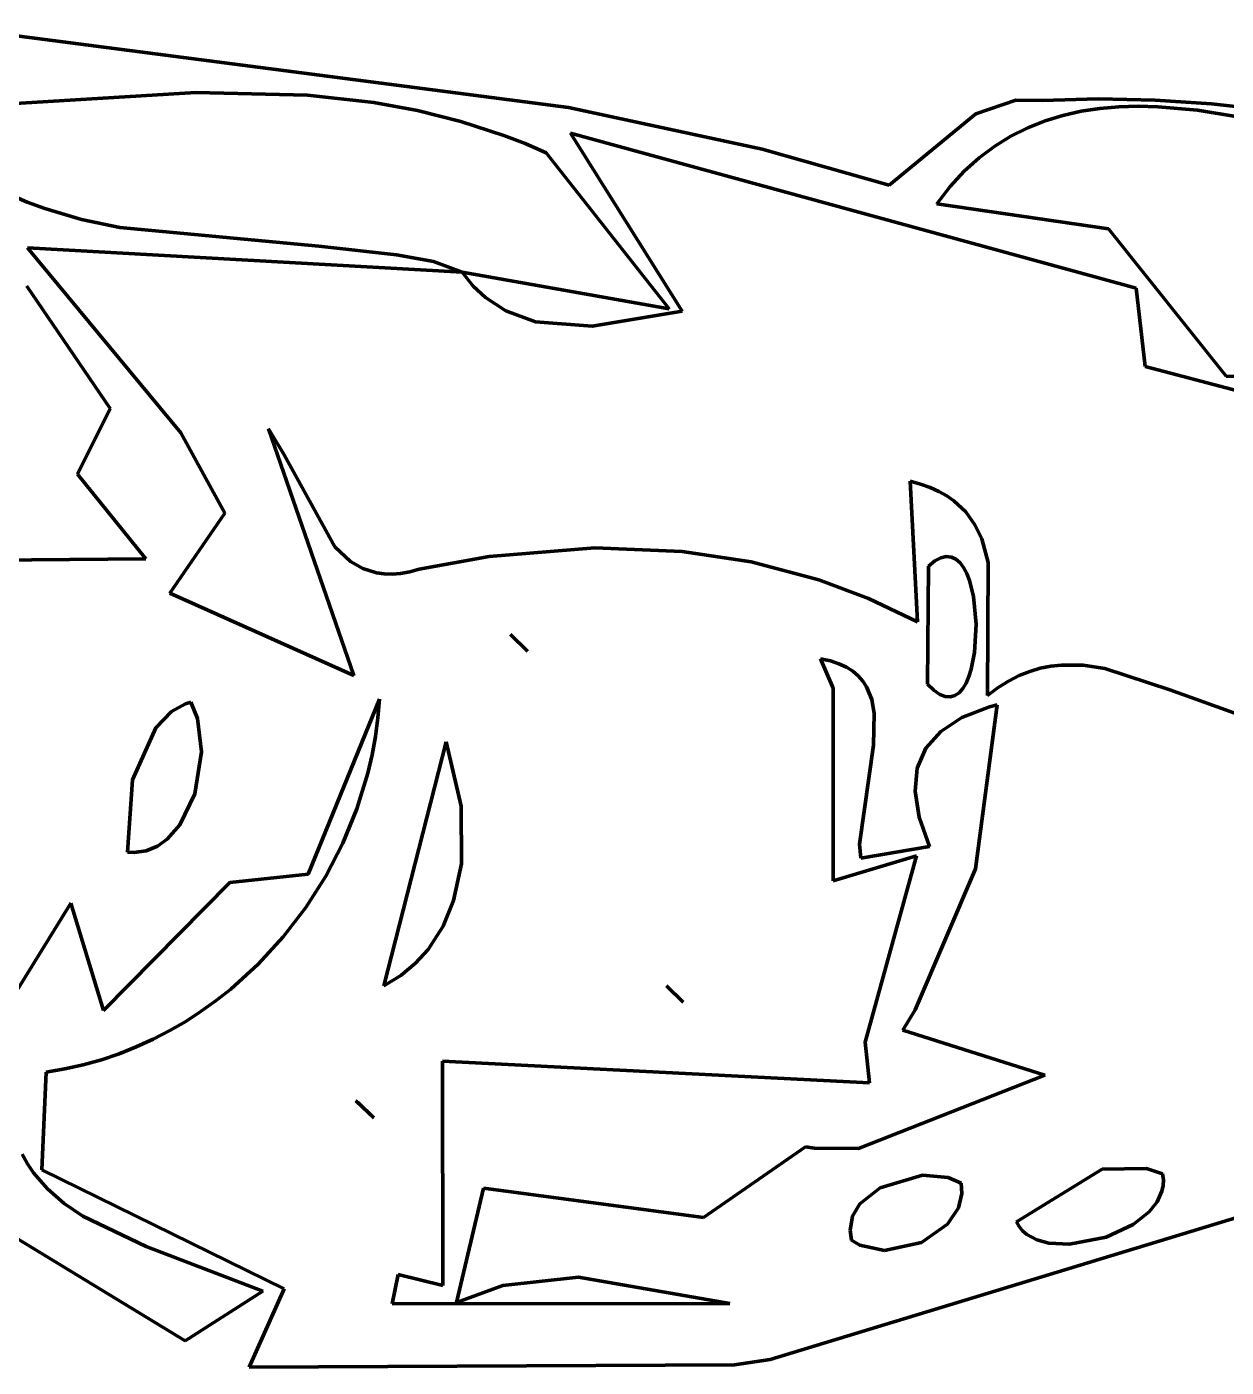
# Model space of a CAD drawing. Header units: millimetres. Extents: x 0 to 10.4, y 0 to 8.2.
# Drawn here: x 8.3707 to 8.8021, y 7.3035 to 7.7856 of the extents above; entities that cross this region are included whole.
import ezdxf

# ---------------------------------------------------------------- set-up
doc = ezdxf.new("R2010")
doc.units = ezdxf.units.MM
for name, color, linetype, lineweight in [('color#000000ff', 7, 'CONTINUOUS', 100), ('color#929292ff', 7, 'CONTINUOUS', 100), ('color#ffffffff', 7, 'CONTINUOUS', 100)]:
    doc.layers.add(name, color=color, linetype=linetype, lineweight=lineweight)

msp = doc.modelspace()

# ---------------------------------------------------------------- linework, layer by layer
at = {"layer": 'color#000000ff'}
for p, q in [((8.34193, 7.78555), (8.56562, 7.75658)), ((8.4316, 7.76192), (8.32693, 7.75562)), ((8.47172, 7.76098), (8.4316, 7.76192)), ((8.49554, 7.75833), (8.47172, 7.76098)), ((8.51127, 7.75545), (8.49554, 7.75833)), ((8.56562, 7.75658), (8.63518, 7.74158)), ((8.71206, 7.7542), (8.7265, 7.75914)), ((8.7265, 7.75914), (8.73591, 7.75907)), ((8.73591, 7.75907), (8.75624, 7.75962)), ((8.75667, 7.75619), (8.74996, 7.75517)), ((8.75624, 7.75962), (8.77657, 7.7592)), ((8.76351, 7.75678), (8.75667, 7.75619)), ((8.77046, 7.75698), (8.76351, 7.75678)), ((8.7775, 7.75682), (8.77046, 7.75698)), ((8.77657, 7.7592), (8.79686, 7.75785)), ((8.79182, 7.75552), (8.7775, 7.75682)), ((8.80632, 7.75315), (8.79182, 7.75552)), ((8.79686, 7.75785), (8.81709, 7.75561)), ((8.52687, 7.75155), (8.51127, 7.75545)), ((8.5423, 7.74652), (8.52687, 7.75155)), ((8.6809, 7.72862), (8.71206, 7.7542)), ((8.73698, 7.75175), (8.73075, 7.74927)), ((8.74339, 7.7537), (8.73698, 7.75175)), ((8.74996, 7.75517), (8.74339, 7.7537)), ((8.54995, 7.74354), (8.5423, 7.74652)), ((8.76971, 7.69161), (8.56635, 7.74727)), ((8.56635, 7.74727), (8.60645, 7.68324)), ((8.72472, 7.74625), (8.71889, 7.74266)), ((8.73075, 7.74927), (8.72472, 7.74625)), ((8.55755, 7.74023), (8.54995, 7.74354)), ((8.63518, 7.74158), (8.6809, 7.72862)), ((8.71889, 7.74266), (8.71329, 7.73845)), ((8.60174, 7.68414), (8.55755, 7.74023)), ((8.71329, 7.73845), (8.70794, 7.7336)), ((8.70794, 7.7336), (8.70284, 7.72809)), ((8.70284, 7.72809), (8.69802, 7.72187)), ((8.36463, 7.72525), (8.37085, 7.72255)), ((8.37085, 7.72255), (8.37724, 7.72017)), ((8.69802, 7.72187), (8.75983, 7.71286)), ((8.37724, 7.72017), (8.39046, 7.7163)), ((8.39046, 7.7163), (8.40417, 7.71342)), ((8.40417, 7.71342), (8.47583, 7.70668)), ((8.75983, 7.71286), (8.80213, 7.65993)), ((8.52728, 7.69736), (8.37094, 7.70608)), ((8.37094, 7.70608), (8.42618, 7.63949)), ((8.47583, 7.70668), (8.50375, 7.7036)), ((8.50375, 7.7036), (8.51708, 7.70114)), ((8.51708, 7.70114), (8.52728, 7.69736)), ((8.53131, 7.69232), (8.52728, 7.69736)), ((8.52728, 7.69736), (8.60174, 7.68414)), ((8.40067, 7.64833), (8.37075, 7.69228)), ((8.53574, 7.68815), (8.53131, 7.69232)), ((8.54303, 7.68338), (8.53574, 7.68815)), ((8.77298, 7.6634), (8.76971, 7.69161)), ((8.55373, 7.67948), (8.54303, 7.68338)), ((8.60645, 7.68324), (8.57412, 7.67795)), ((8.57412, 7.67795), (8.55373, 7.67948)), ((8.8067, 7.65453), (8.77298, 7.6634)), ((8.80213, 7.65993), (8.86027, 7.65935)), ((8.38902, 7.62463), (8.40067, 7.64833)), ((8.48833, 7.55226), (8.45773, 7.64098)), ((8.45773, 7.64098), (8.46336, 7.6316)), ((8.42618, 7.63949), (8.44198, 7.61065)), ((8.46336, 7.6316), (8.48152, 7.59857)), ((8.41352, 7.59429), (8.38902, 7.62463)), ((8.69105, 7.57153), (8.68842, 7.62213)), ((8.68842, 7.62213), (8.6922, 7.6211)), ((8.6922, 7.6211), (8.69566, 7.61988)), ((8.69566, 7.61988), (8.6988, 7.61847)), ((8.6988, 7.61847), (8.70163, 7.61687)), ((8.70163, 7.61687), (8.70418, 7.6151)), ((8.70418, 7.6151), (8.70846, 7.61109)), ((8.70846, 7.61109), (8.71177, 7.6065)), ((8.44198, 7.61065), (8.42222, 7.58187)), ((8.71177, 7.6065), (8.71421, 7.6014)), ((8.71421, 7.6014), (8.7165, 7.59297)), ((8.48152, 7.59857), (8.48721, 7.59325)), ((8.5371, 7.59508), (8.57501, 7.59818)), ((8.57501, 7.59818), (8.60642, 7.59693)), ((8.60642, 7.59693), (8.63123, 7.59316)), ((8.33885, 7.59349), (8.41352, 7.59429)), ((8.48721, 7.59325), (8.49159, 7.59072)), ((8.51191, 7.59054), (8.5371, 7.59508)), ((8.63123, 7.59316), (8.6556, 7.5867)), ((8.69734, 7.59348), (8.69503, 7.5916)), ((8.69949, 7.59461), (8.69734, 7.59348)), ((8.70147, 7.59505), (8.69949, 7.59461)), ((8.70328, 7.59487), (8.70147, 7.59505)), ((8.70492, 7.59411), (8.70328, 7.59487)), ((8.7064, 7.59283), (8.70492, 7.59411)), ((8.7077, 7.59109), (8.7064, 7.59283)), ((8.7165, 7.59297), (8.71628, 7.54505)), ((8.49159, 7.59072), (8.49655, 7.58918)), ((8.49655, 7.58918), (8.49926, 7.58882)), ((8.49926, 7.58882), (8.50215, 7.58875)), ((8.50215, 7.58875), (8.50521, 7.58901)), ((8.50521, 7.58901), (8.50846, 7.5896)), ((8.50846, 7.5896), (8.51191, 7.59054)), ((8.69503, 7.5916), (8.69471, 7.54921)), ((8.70884, 7.58895), (8.7077, 7.59109)), ((8.70981, 7.58645), (8.70884, 7.58895)), ((8.6556, 7.5867), (8.67351, 7.57997)), ((8.71126, 7.58063), (8.70981, 7.58645)), ((8.42222, 7.58187), (8.48833, 7.55226)), ((8.67351, 7.57997), (8.69105, 7.57153)), ((8.71218, 7.57068), (8.71126, 7.58063)), ((8.71161, 7.56059), (8.71218, 7.57068)), ((8.54474, 7.56706), (8.55078, 7.56108)), ((8.55078, 7.56108), (8.54474, 7.56706)), ((8.65627, 7.55827), (8.66073, 7.54772)), ((8.65976, 7.55751), (8.65627, 7.55827)), ((8.71042, 7.55455), (8.71161, 7.56059)), ((8.66283, 7.5565), (8.65976, 7.55751)), ((8.66551, 7.55526), (8.66283, 7.5565)), ((8.66783, 7.55379), (8.66551, 7.55526)), ((8.66979, 7.55213), (8.66783, 7.55379)), ((8.70957, 7.55189), (8.71042, 7.55455)), ((8.72764, 7.55223), (8.73145, 7.55375)), ((8.73145, 7.55375), (8.73527, 7.55488)), ((8.73527, 7.55488), (8.73911, 7.55563)), ((8.73911, 7.55563), (8.74295, 7.55605)), ((8.74295, 7.55605), (8.75067, 7.55595)), ((8.75067, 7.55595), (8.75842, 7.55481)), ((8.75842, 7.55481), (8.78188, 7.54714)), ((8.67143, 7.55027), (8.66979, 7.55213)), ((8.67277, 7.54824), (8.67143, 7.55027)), ((8.67463, 7.54369), (8.67277, 7.54824)), ((8.69471, 7.54921), (8.697, 7.54695)), ((8.7074, 7.54761), (8.70857, 7.54956)), ((8.70857, 7.54956), (8.70957, 7.55189)), ((8.72006, 7.54791), (8.72384, 7.55029)), ((8.72384, 7.55029), (8.72764, 7.55223)), ((8.49757, 7.54372), (8.47197, 7.48085)), ((8.49701, 7.537), (8.49757, 7.54372)), ((8.66073, 7.54772), (8.66081, 7.47849)), ((8.67554, 7.53861), (8.67463, 7.54369)), ((8.697, 7.54695), (8.69914, 7.54546)), ((8.69914, 7.54546), (8.70111, 7.54469)), ((8.70111, 7.54469), (8.70293, 7.54457)), ((8.70293, 7.54457), (8.70458, 7.54506)), ((8.70458, 7.54506), (8.70607, 7.54609)), ((8.70607, 7.54609), (8.7074, 7.54761)), ((8.71628, 7.54505), (8.72006, 7.54791)), ((8.78188, 7.54714), (8.82144, 7.53287)), ((8.42277, 7.53932), (8.4171, 7.53347)), ((8.42784, 7.54211), (8.42277, 7.53932)), ((8.42969, 7.54268), (8.42784, 7.54211)), ((8.43218, 7.53676), (8.42969, 7.54268)), ((8.67525, 7.52725), (8.67554, 7.53861)), ((8.71695, 7.54098), (8.70707, 7.53712)), ((8.712, 7.48272), (8.71977, 7.54177)), ((8.71977, 7.54177), (8.71695, 7.54098)), ((8.43363, 7.52487), (8.43218, 7.53676)), ((8.49612, 7.53033), (8.49701, 7.537)), ((8.70707, 7.53712), (8.69945, 7.53216)), ((8.4171, 7.53347), (8.40878, 7.51471)), ((8.49491, 7.52372), (8.49612, 7.53033)), ((8.69945, 7.53216), (8.69411, 7.52609)), ((8.43115, 7.5097), (8.43363, 7.52487)), ((8.52155, 7.52847), (8.4991, 7.44071)), ((8.52699, 7.50532), (8.52155, 7.52847)), ((8.67026, 7.49161), (8.67525, 7.52725)), ((8.69411, 7.52609), (8.69102, 7.51893)), ((8.4934, 7.51719), (8.49491, 7.52372)), ((8.40878, 7.51471), (8.40702, 7.48869)), ((8.48948, 7.50438), (8.4934, 7.51719)), ((8.69102, 7.51893), (8.69021, 7.51066)), ((8.42581, 7.49857), (8.43115, 7.5097)), ((8.69021, 7.51066), (8.69166, 7.5013)), ((8.52706, 7.4846), (8.52699, 7.50532)), ((8.48442, 7.492), (8.48948, 7.50438)), ((8.69166, 7.5013), (8.69537, 7.49082)), ((8.42126, 7.49344), (8.42581, 7.49857)), ((8.41372, 7.48927), (8.4177, 7.49092)), ((8.4177, 7.49092), (8.42126, 7.49344)), ((8.47827, 7.48013), (8.48442, 7.492)), ((8.67071, 7.48661), (8.67026, 7.49161)), ((8.69537, 7.49082), (8.67071, 7.48661)), ((8.40702, 7.48869), (8.40935, 7.48861)), ((8.40935, 7.48861), (8.41372, 7.48927)), ((8.66081, 7.47849), (8.69076, 7.48742)), ((8.69076, 7.48742), (8.67232, 7.42041)), ((8.47197, 7.48085), (8.44372, 7.47786)), ((8.52425, 7.47135), (8.52706, 7.4846)), ((8.69032, 7.43201), (8.712, 7.48272)), ((8.44372, 7.47786), (8.39837, 7.43183)), ((8.47111, 7.46885), (8.47827, 7.48013)), ((8.52046, 7.46213), (8.52425, 7.47135)), ((8.38656, 7.47042), (8.34391, 7.4013)), ((8.39837, 7.43183), (8.38656, 7.47042)), ((8.46299, 7.45827), (8.47111, 7.46885)), ((8.51508, 7.45379), (8.52046, 7.46213)), ((8.45397, 7.44846), (8.46299, 7.45827)), ((8.51055, 7.44883), (8.51508, 7.45379)), ((8.44411, 7.43952), (8.45397, 7.44846)), ((8.50524, 7.44445), (8.51055, 7.44883)), ((8.4991, 7.44071), (8.50524, 7.44445)), ((8.43889, 7.4354), (8.44411, 7.43952)), ((8.60078, 7.44064), (8.60683, 7.43475)), ((8.60683, 7.43475), (8.60078, 7.44064)), ((8.43348, 7.43152), (8.43889, 7.4354)), ((8.42214, 7.42457), (8.4279, 7.42791)), ((8.4279, 7.42791), (8.43348, 7.43152)), ((8.68577, 7.42472), (8.69032, 7.43201)), ((8.41622, 7.42151), (8.42214, 7.42457)), ((8.73684, 7.40853), (8.68577, 7.42472)), ((8.40392, 7.41628), (8.41014, 7.41874)), ((8.41014, 7.41874), (8.41622, 7.42151)), ((8.67232, 7.42041), (8.67386, 7.40579)), ((8.39106, 7.4123), (8.39756, 7.41413)), ((8.39756, 7.41413), (8.40392, 7.41628)), ((8.67386, 7.40579), (8.52025, 7.41361)), ((8.52025, 7.41361), (8.52039, 7.33288)), ((8.37616, 7.37455), (8.3777, 7.40968)), ((8.3777, 7.40968), (8.38444, 7.41082)), ((8.38444, 7.41082), (8.39106, 7.4123)), ((8.66984, 7.38222), (8.73684, 7.40853)), ((8.48913, 7.39938), (8.48999, 7.39856)), ((8.49554, 7.39322), (8.48913, 7.39938)), ((8.48999, 7.39856), (8.49554, 7.39322)), ((8.36906, 7.38012), (8.37095, 7.3767)), ((8.61416, 7.35735), (8.65077, 7.38279)), ((8.65077, 7.38279), (8.65401, 7.38234)), ((8.65401, 7.38234), (8.66984, 7.38222)), ((8.37095, 7.3767), (8.37312, 7.37348)), ((8.75752, 7.37478), (8.72667, 7.35587)), ((8.77349, 7.375), (8.75752, 7.37478)), ((8.77926, 7.37308), (8.77349, 7.375)), ((8.42766, 7.31304), (8.33268, 7.37087)), ((8.37312, 7.37348), (8.37821, 7.36763)), ((8.46332, 7.33172), (8.37616, 7.37455)), ((8.6929, 7.37259), (8.67764, 7.3681)), ((8.70215, 7.37176), (8.6929, 7.37259)), ((8.70675, 7.36974), (8.70215, 7.37176)), ((8.77954, 7.37094), (8.77926, 7.37308)), ((8.77945, 7.36886), (8.77954, 7.37094)), ((8.37821, 7.36763), (8.38416, 7.36246)), ((8.52527, 7.32685), (8.535, 7.36791)), ((8.535, 7.36791), (8.61416, 7.35735)), ((8.67764, 7.3681), (8.67042, 7.36227)), ((8.70586, 7.3609), (8.70701, 7.36605)), ((8.70701, 7.36605), (8.70675, 7.36974)), ((8.77728, 7.363), (8.77903, 7.36684)), ((8.77903, 7.36684), (8.77945, 7.36886)), ((8.38416, 7.36246), (8.39085, 7.35791)), ((8.82521, 7.36325), (8.63812, 7.30631)), ((8.67042, 7.36227), (8.66778, 7.35784)), ((8.70195, 7.35493), (8.70586, 7.3609)), ((8.77447, 7.35947), (8.77728, 7.363)), ((8.39085, 7.35791), (8.41372, 7.34697)), ((8.66778, 7.35784), (8.66687, 7.35282)), ((8.72667, 7.35587), (8.72764, 7.35412)), ((8.76867, 7.35488), (8.77447, 7.35947)), ((8.66687, 7.35282), (8.66739, 7.34919)), ((8.69256, 7.3484), (8.70195, 7.35493)), ((8.72764, 7.35412), (8.72889, 7.3526)), ((8.72889, 7.3526), (8.73037, 7.35129)), ((8.73037, 7.35129), (8.73399, 7.34931)), ((8.75896, 7.35032), (8.76867, 7.35488)), ((8.41372, 7.34697), (8.45559, 7.33089)), ((8.66739, 7.34919), (8.67041, 7.34741)), ((8.67041, 7.34741), (8.67929, 7.34555)), ((8.67929, 7.34555), (8.69256, 7.3484)), ((8.73399, 7.34931), (8.73832, 7.34812)), ((8.73832, 7.34812), (8.74572, 7.34773)), ((8.74572, 7.34773), (8.75896, 7.35032)), ((8.50436, 7.33684), (8.50215, 7.32627)), ((8.52039, 7.33288), (8.50436, 7.33684)), ((8.45067, 7.30354), (8.46332, 7.33172)), ((8.54201, 7.3329), (8.52527, 7.32685)), ((8.56921, 7.33589), (8.54201, 7.3329)), ((8.62365, 7.32647), (8.56921, 7.33589)), ((8.45559, 7.33089), (8.42766, 7.31304)), ((8.50215, 7.32627), (8.62365, 7.32647)), ((8.62529, 7.30435), (8.45067, 7.30354)), ((8.63812, 7.30631), (8.62529, 7.30435))]:
    msp.add_line(p, q, dxfattribs=at)
at = {"layer": 'color#929292ff'}
for p, q in [((8.54474, 7.56706), (8.55078, 7.56108)), ((8.55078, 7.56108), (8.54474, 7.56706)), ((8.4171, 7.53347), (8.42277, 7.53932)), ((8.42277, 7.53932), (8.42784, 7.54211)), ((8.42784, 7.54211), (8.42969, 7.54268)), ((8.42969, 7.54268), (8.43218, 7.53676)), ((8.43218, 7.53676), (8.43363, 7.52487)), ((8.40878, 7.51471), (8.4171, 7.53347)), ((8.43363, 7.52487), (8.43115, 7.5097)), ((8.4991, 7.44071), (8.52155, 7.52847)), ((8.52155, 7.52847), (8.52699, 7.50532)), ((8.40702, 7.48869), (8.40878, 7.51471)), ((8.43115, 7.5097), (8.42581, 7.49857)), ((8.52699, 7.50532), (8.52706, 7.4846)), ((8.42581, 7.49857), (8.42126, 7.49344)), ((8.4177, 7.49092), (8.41372, 7.48927)), ((8.42126, 7.49344), (8.4177, 7.49092)), ((8.40935, 7.48861), (8.40702, 7.48869)), ((8.41372, 7.48927), (8.40935, 7.48861)), ((8.52706, 7.4846), (8.52425, 7.47135)), ((8.52425, 7.47135), (8.52046, 7.46213)), ((8.52046, 7.46213), (8.51508, 7.45379)), ((8.51508, 7.45379), (8.51055, 7.44883)), ((8.51055, 7.44883), (8.50524, 7.44445)), ((8.50524, 7.44445), (8.4991, 7.44071)), ((8.60078, 7.44064), (8.60683, 7.43475)), ((8.60683, 7.43475), (8.60078, 7.44064)), ((8.48913, 7.39938), (8.49554, 7.39322)), ((8.48999, 7.39856), (8.48913, 7.39938)), ((8.49554, 7.39322), (8.48999, 7.39856)), ((8.72667, 7.35587), (8.75752, 7.37478)), ((8.75752, 7.37478), (8.77349, 7.375)), ((8.77349, 7.375), (8.77926, 7.37308)), ((8.67764, 7.3681), (8.6929, 7.37259)), ((8.6929, 7.37259), (8.70215, 7.37176)), ((8.70215, 7.37176), (8.70675, 7.36974)), ((8.77926, 7.37308), (8.77954, 7.37094)), ((8.77954, 7.37094), (8.77945, 7.36886)), ((8.67042, 7.36227), (8.67764, 7.3681)), ((8.70701, 7.36605), (8.70586, 7.3609)), ((8.70675, 7.36974), (8.70701, 7.36605)), ((8.77903, 7.36684), (8.77728, 7.363)), ((8.77945, 7.36886), (8.77903, 7.36684)), ((8.66778, 7.35784), (8.67042, 7.36227)), ((8.70586, 7.3609), (8.70195, 7.35493)), ((8.77728, 7.363), (8.77447, 7.35947)), ((8.66687, 7.35282), (8.66778, 7.35784)), ((8.72764, 7.35412), (8.72667, 7.35587)), ((8.77447, 7.35947), (8.76867, 7.35488)), ((8.66739, 7.34919), (8.66687, 7.35282)), ((8.70195, 7.35493), (8.69256, 7.3484)), ((8.72889, 7.3526), (8.72764, 7.35412)), ((8.73037, 7.35129), (8.72889, 7.3526)), ((8.73399, 7.34931), (8.73037, 7.35129)), ((8.76867, 7.35488), (8.75896, 7.35032)), ((8.67041, 7.34741), (8.66739, 7.34919)), ((8.67929, 7.34555), (8.67041, 7.34741)), ((8.69256, 7.3484), (8.67929, 7.34555)), ((8.73832, 7.34812), (8.73399, 7.34931)), ((8.74572, 7.34773), (8.73832, 7.34812)), ((8.75896, 7.35032), (8.74572, 7.34773))]:
    msp.add_line(p, q, dxfattribs=at)
at = {"layer": 'color#ffffffff'}
for p, q in [((8.56562, 7.75658), (8.34193, 7.78555)), ((8.32693, 7.75562), (8.4316, 7.76192)), ((8.4316, 7.76192), (8.47172, 7.76098)), ((8.47172, 7.76098), (8.49554, 7.75833)), ((8.49554, 7.75833), (8.51127, 7.75545)), ((8.63518, 7.74158), (8.56562, 7.75658)), ((8.7265, 7.75914), (8.71206, 7.7542)), ((8.73591, 7.75907), (8.7265, 7.75914)), ((8.75624, 7.75962), (8.73591, 7.75907)), ((8.74996, 7.75517), (8.75667, 7.75619)), ((8.77657, 7.7592), (8.75624, 7.75962)), ((8.75667, 7.75619), (8.76351, 7.75678)), ((8.76351, 7.75678), (8.77046, 7.75698)), ((8.77046, 7.75698), (8.7775, 7.75682)), ((8.79686, 7.75785), (8.77657, 7.7592)), ((8.7775, 7.75682), (8.79182, 7.75552)), ((8.79182, 7.75552), (8.80632, 7.75315)), ((8.81709, 7.75561), (8.79686, 7.75785)), ((8.51127, 7.75545), (8.52687, 7.75155)), ((8.52687, 7.75155), (8.5423, 7.74652)), ((8.71206, 7.7542), (8.6809, 7.72862)), ((8.73075, 7.74927), (8.73698, 7.75175)), ((8.73698, 7.75175), (8.74339, 7.7537)), ((8.74339, 7.7537), (8.74996, 7.75517)), ((8.5423, 7.74652), (8.54995, 7.74354)), ((8.60645, 7.68324), (8.56635, 7.74727)), ((8.56635, 7.74727), (8.76971, 7.69161)), ((8.71889, 7.74266), (8.72472, 7.74625)), ((8.72472, 7.74625), (8.73075, 7.74927)), ((8.54995, 7.74354), (8.55755, 7.74023)), ((8.6809, 7.72862), (8.63518, 7.74158)), ((8.71329, 7.73845), (8.71889, 7.74266)), ((8.55755, 7.74023), (8.60174, 7.68414)), ((8.70794, 7.7336), (8.71329, 7.73845)), ((8.70284, 7.72809), (8.70794, 7.7336)), ((8.69802, 7.72187), (8.70284, 7.72809)), ((8.37085, 7.72255), (8.36463, 7.72525)), ((8.37724, 7.72017), (8.37085, 7.72255)), ((8.75983, 7.71286), (8.69802, 7.72187)), ((8.39046, 7.7163), (8.37724, 7.72017)), ((8.40417, 7.71342), (8.39046, 7.7163)), ((8.47583, 7.70668), (8.40417, 7.71342)), ((8.80213, 7.65993), (8.75983, 7.71286)), ((8.42618, 7.63949), (8.37094, 7.70608)), ((8.37094, 7.70608), (8.52728, 7.69736)), ((8.50375, 7.7036), (8.47583, 7.70668)), ((8.51708, 7.70114), (8.50375, 7.7036)), ((8.52728, 7.69736), (8.51708, 7.70114)), ((8.52728, 7.69736), (8.53131, 7.69232)), ((8.60174, 7.68414), (8.52728, 7.69736)), ((8.37075, 7.69228), (8.40067, 7.64833)), ((8.53131, 7.69232), (8.53574, 7.68815)), ((8.53574, 7.68815), (8.54303, 7.68338)), ((8.76971, 7.69161), (8.77298, 7.6634)), ((8.54303, 7.68338), (8.55373, 7.67948)), ((8.57412, 7.67795), (8.60645, 7.68324)), ((8.55373, 7.67948), (8.57412, 7.67795)), ((8.77298, 7.6634), (8.8067, 7.65453)), ((8.86027, 7.65935), (8.80213, 7.65993)), ((8.40067, 7.64833), (8.38902, 7.62463)), ((8.46336, 7.6316), (8.45773, 7.64098)), ((8.45773, 7.64098), (8.48833, 7.55226)), ((8.44198, 7.61065), (8.42618, 7.63949)), ((8.48152, 7.59857), (8.46336, 7.6316)), ((8.38902, 7.62463), (8.41352, 7.59429)), ((8.6922, 7.6211), (8.68842, 7.62213)), ((8.68842, 7.62213), (8.69105, 7.57153)), ((8.69566, 7.61988), (8.6922, 7.6211)), ((8.6988, 7.61847), (8.69566, 7.61988)), ((8.70163, 7.61687), (8.6988, 7.61847)), ((8.70418, 7.6151), (8.70163, 7.61687)), ((8.70846, 7.61109), (8.70418, 7.6151)), ((8.71177, 7.6065), (8.70846, 7.61109)), ((8.42222, 7.58187), (8.44198, 7.61065)), ((8.71421, 7.6014), (8.71177, 7.6065)), ((8.7165, 7.59297), (8.71421, 7.6014)), ((8.48721, 7.59325), (8.48152, 7.59857)), ((8.57501, 7.59818), (8.5371, 7.59508)), ((8.60642, 7.59693), (8.57501, 7.59818)), ((8.63123, 7.59316), (8.60642, 7.59693)), ((8.41352, 7.59429), (8.33885, 7.59349)), ((8.49159, 7.59072), (8.48721, 7.59325)), ((8.5371, 7.59508), (8.51191, 7.59054)), ((8.6556, 7.5867), (8.63123, 7.59316)), ((8.69503, 7.5916), (8.69734, 7.59348)), ((8.69734, 7.59348), (8.69949, 7.59461)), ((8.69949, 7.59461), (8.70147, 7.59505)), ((8.70147, 7.59505), (8.70328, 7.59487)), ((8.70328, 7.59487), (8.70492, 7.59411)), ((8.70492, 7.59411), (8.7064, 7.59283)), ((8.7064, 7.59283), (8.7077, 7.59109)), ((8.71628, 7.54505), (8.7165, 7.59297)), ((8.49655, 7.58918), (8.49159, 7.59072)), ((8.49926, 7.58882), (8.49655, 7.58918)), ((8.50215, 7.58875), (8.49926, 7.58882)), ((8.50521, 7.58901), (8.50215, 7.58875)), ((8.50846, 7.5896), (8.50521, 7.58901)), ((8.51191, 7.59054), (8.50846, 7.5896)), ((8.69471, 7.54921), (8.69503, 7.5916)), ((8.7077, 7.59109), (8.70884, 7.58895)), ((8.70884, 7.58895), (8.70981, 7.58645)), ((8.67351, 7.57997), (8.6556, 7.5867)), ((8.70981, 7.58645), (8.71126, 7.58063)), ((8.48833, 7.55226), (8.42222, 7.58187)), ((8.69105, 7.57153), (8.67351, 7.57997)), ((8.71126, 7.58063), (8.71218, 7.57068)), ((8.71218, 7.57068), (8.71161, 7.56059)), ((8.65627, 7.55827), (8.65976, 7.55751)), ((8.66073, 7.54772), (8.65627, 7.55827)), ((8.71161, 7.56059), (8.71042, 7.55455)), ((8.65976, 7.55751), (8.66283, 7.5565)), ((8.66283, 7.5565), (8.66551, 7.55526)), ((8.66551, 7.55526), (8.66783, 7.55379)), ((8.66783, 7.55379), (8.66979, 7.55213)), ((8.71042, 7.55455), (8.70957, 7.55189)), ((8.73145, 7.55375), (8.72764, 7.55223)), ((8.73527, 7.55488), (8.73145, 7.55375)), ((8.73911, 7.55563), (8.73527, 7.55488)), ((8.74295, 7.55605), (8.73911, 7.55563)), ((8.75067, 7.55595), (8.74295, 7.55605)), ((8.75842, 7.55481), (8.75067, 7.55595)), ((8.78188, 7.54714), (8.75842, 7.55481)), ((8.66979, 7.55213), (8.67143, 7.55027)), ((8.67143, 7.55027), (8.67277, 7.54824)), ((8.67277, 7.54824), (8.67463, 7.54369)), ((8.697, 7.54695), (8.69471, 7.54921)), ((8.70857, 7.54956), (8.7074, 7.54761)), ((8.70957, 7.55189), (8.70857, 7.54956)), ((8.72384, 7.55029), (8.72006, 7.54791)), ((8.72764, 7.55223), (8.72384, 7.55029)), ((8.47197, 7.48085), (8.49757, 7.54372)), ((8.49757, 7.54372), (8.49701, 7.537)), ((8.66081, 7.47849), (8.66073, 7.54772)), ((8.67463, 7.54369), (8.67554, 7.53861)), ((8.69914, 7.54546), (8.697, 7.54695)), ((8.70111, 7.54469), (8.69914, 7.54546)), ((8.70293, 7.54457), (8.70111, 7.54469)), ((8.70458, 7.54506), (8.70293, 7.54457)), ((8.70607, 7.54609), (8.70458, 7.54506)), ((8.7074, 7.54761), (8.70607, 7.54609)), ((8.72006, 7.54791), (8.71628, 7.54505)), ((8.82144, 7.53287), (8.78188, 7.54714)), ((8.67554, 7.53861), (8.67525, 7.52725)), ((8.70707, 7.53712), (8.71695, 7.54098)), ((8.71977, 7.54177), (8.712, 7.48272)), ((8.71695, 7.54098), (8.71977, 7.54177)), ((8.49701, 7.537), (8.49612, 7.53033)), ((8.69945, 7.53216), (8.70707, 7.53712)), ((8.49612, 7.53033), (8.49491, 7.52372)), ((8.69411, 7.52609), (8.69945, 7.53216)), ((8.67525, 7.52725), (8.67026, 7.49161)), ((8.69102, 7.51893), (8.69411, 7.52609)), ((8.49491, 7.52372), (8.4934, 7.51719)), ((8.4934, 7.51719), (8.48948, 7.50438)), ((8.69021, 7.51066), (8.69102, 7.51893)), ((8.69166, 7.5013), (8.69021, 7.51066)), ((8.48948, 7.50438), (8.48442, 7.492)), ((8.69537, 7.49082), (8.69166, 7.5013)), ((8.48442, 7.492), (8.47827, 7.48013)), ((8.67026, 7.49161), (8.67071, 7.48661)), ((8.67071, 7.48661), (8.69537, 7.49082)), ((8.69076, 7.48742), (8.66081, 7.47849)), ((8.67232, 7.42041), (8.69076, 7.48742)), ((8.44372, 7.47786), (8.47197, 7.48085)), ((8.712, 7.48272), (8.69032, 7.43201)), ((8.39837, 7.43183), (8.44372, 7.47786)), ((8.47827, 7.48013), (8.47111, 7.46885)), ((8.34391, 7.4013), (8.38656, 7.47042)), ((8.38656, 7.47042), (8.39837, 7.43183)), ((8.47111, 7.46885), (8.46299, 7.45827)), ((8.46299, 7.45827), (8.45397, 7.44846)), ((8.45397, 7.44846), (8.44411, 7.43952)), ((8.44411, 7.43952), (8.43889, 7.4354)), ((8.43889, 7.4354), (8.43348, 7.43152)), ((8.4279, 7.42791), (8.42214, 7.42457)), ((8.43348, 7.43152), (8.4279, 7.42791)), ((8.69032, 7.43201), (8.68577, 7.42472)), ((8.42214, 7.42457), (8.41622, 7.42151)), ((8.68577, 7.42472), (8.73684, 7.40853)), ((8.41014, 7.41874), (8.40392, 7.41628)), ((8.41622, 7.42151), (8.41014, 7.41874)), ((8.67386, 7.40579), (8.67232, 7.42041)), ((8.39756, 7.41413), (8.39106, 7.4123)), ((8.40392, 7.41628), (8.39756, 7.41413)), ((8.52039, 7.33288), (8.52025, 7.41361)), ((8.52025, 7.41361), (8.67386, 7.40579)), ((8.3777, 7.40968), (8.37616, 7.37455)), ((8.38444, 7.41082), (8.3777, 7.40968)), ((8.39106, 7.4123), (8.38444, 7.41082)), ((8.73684, 7.40853), (8.66984, 7.38222)), ((8.37095, 7.3767), (8.36906, 7.38012)), ((8.65077, 7.38279), (8.61416, 7.35735)), ((8.65401, 7.38234), (8.65077, 7.38279)), ((8.66984, 7.38222), (8.65401, 7.38234)), ((8.37312, 7.37348), (8.37095, 7.3767)), ((8.33268, 7.37087), (8.42766, 7.31304)), ((8.37821, 7.36763), (8.37312, 7.37348)), ((8.37616, 7.37455), (8.46332, 7.33172)), ((8.38416, 7.36246), (8.37821, 7.36763)), ((8.535, 7.36791), (8.52527, 7.32685)), ((8.61416, 7.35735), (8.535, 7.36791)), ((8.39085, 7.35791), (8.38416, 7.36246)), ((8.63812, 7.30631), (8.82521, 7.36325)), ((8.41372, 7.34697), (8.39085, 7.35791)), ((8.45559, 7.33089), (8.41372, 7.34697)), ((8.50215, 7.32627), (8.50436, 7.33684)), ((8.50436, 7.33684), (8.52039, 7.33288)), ((8.46332, 7.33172), (8.45067, 7.30354)), ((8.52527, 7.32685), (8.54201, 7.3329)), ((8.54201, 7.3329), (8.56921, 7.33589)), ((8.56921, 7.33589), (8.62365, 7.32647)), ((8.42766, 7.31304), (8.45559, 7.33089)), ((8.62365, 7.32647), (8.50215, 7.32627)), ((8.45067, 7.30354), (8.62529, 7.30435)), ((8.62529, 7.30435), (8.63812, 7.30631))]:
    msp.add_line(p, q, dxfattribs=at)

doc.saveas('drawing.dxf')
